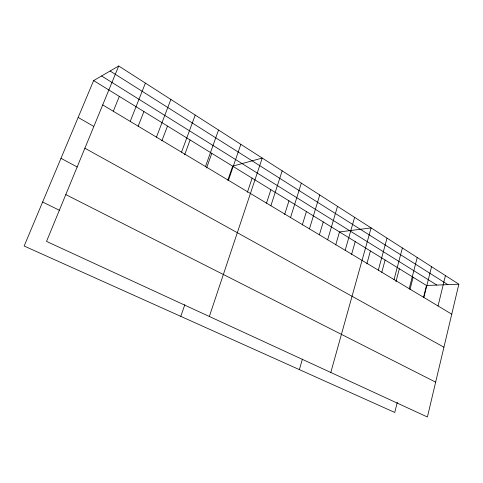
<?xml version="1.0" encoding="UTF-8"?>
<svg xmlns="http://www.w3.org/2000/svg" width="483" height="483" viewBox="0 0 483 483"><rect width="100%" height="100%" fill="white"/><g stroke="black" fill="none" stroke-linecap="round" stroke-linejoin="round"><path stroke-width="0.72" d="M458.85 284.203L427.401 417.004L46.531 241.415L118.721 65.996L458.85 284.203L426.483 285.483L93.63 80.595L24.15 246.022L394.756 412.458L397.304 402.267M438.045 305.968L445.429 275.594M423.875 297.474L431.56 266.694M423.434 297.685L426.483 285.483M409.216 288.689L417.221 257.493M409.958 289.619L413.128 277.26M394.043 279.591L402.381 247.978M395.945 281.704L399.344 268.777M378.334 270.172L387.022 238.125M381.781 272.382L385.114 260.017M366.832 263.917L370.413 250.967M330.801 372.465L371.113 227.916L339.501 231.943L335.721 244.923M351.582 254.426L355.216 241.615M345.164 250.285L354.619 217.338M299.369 369.616L302.436 359.098M327.643 239.779L337.514 206.362M319.39 234.792L323.242 221.932M309.446 228.87L319.764 194.975M302.267 225.018L306.409 211.572M290.543 217.531L301.326 183.148M284.65 214.464L288.967 200.831M270.878 205.74L282.163 170.855M266.477 203.222L270.885 189.704M209.35 316.474L262.233 158.068L232.655 166.17L227.813 180.195M247.393 192.282L252.126 178.155M180.793 316.365L184.844 304.634M228.435 180.298L240.842 144.339M205.492 166.538L218.527 130.024M206.585 167.975L211.802 153.334M184.639 154.832L190.097 139.973M181.523 152.169L195.223 115.081M161.877 140.837L167.486 126.057M156.456 137.142L170.873 99.456M138.144 126.256L143.916 111.549M130.217 121.402L145.401 83.112M113.378 111.054L119.319 96.407M93.63 80.595L118.721 65.996M42.631 202.021L59.421 210.274M65.803 194.595L435.654 382.15M60.985 158.321L77.226 167.015M84.887 148.221L443.931 347.205M78.161 117.423L93.642 126.353M102.71 104.914L451.75 314.185M101.575 75.97L436.855 285.073M110.1 71.013L447.856 284.638"/></g></svg>
